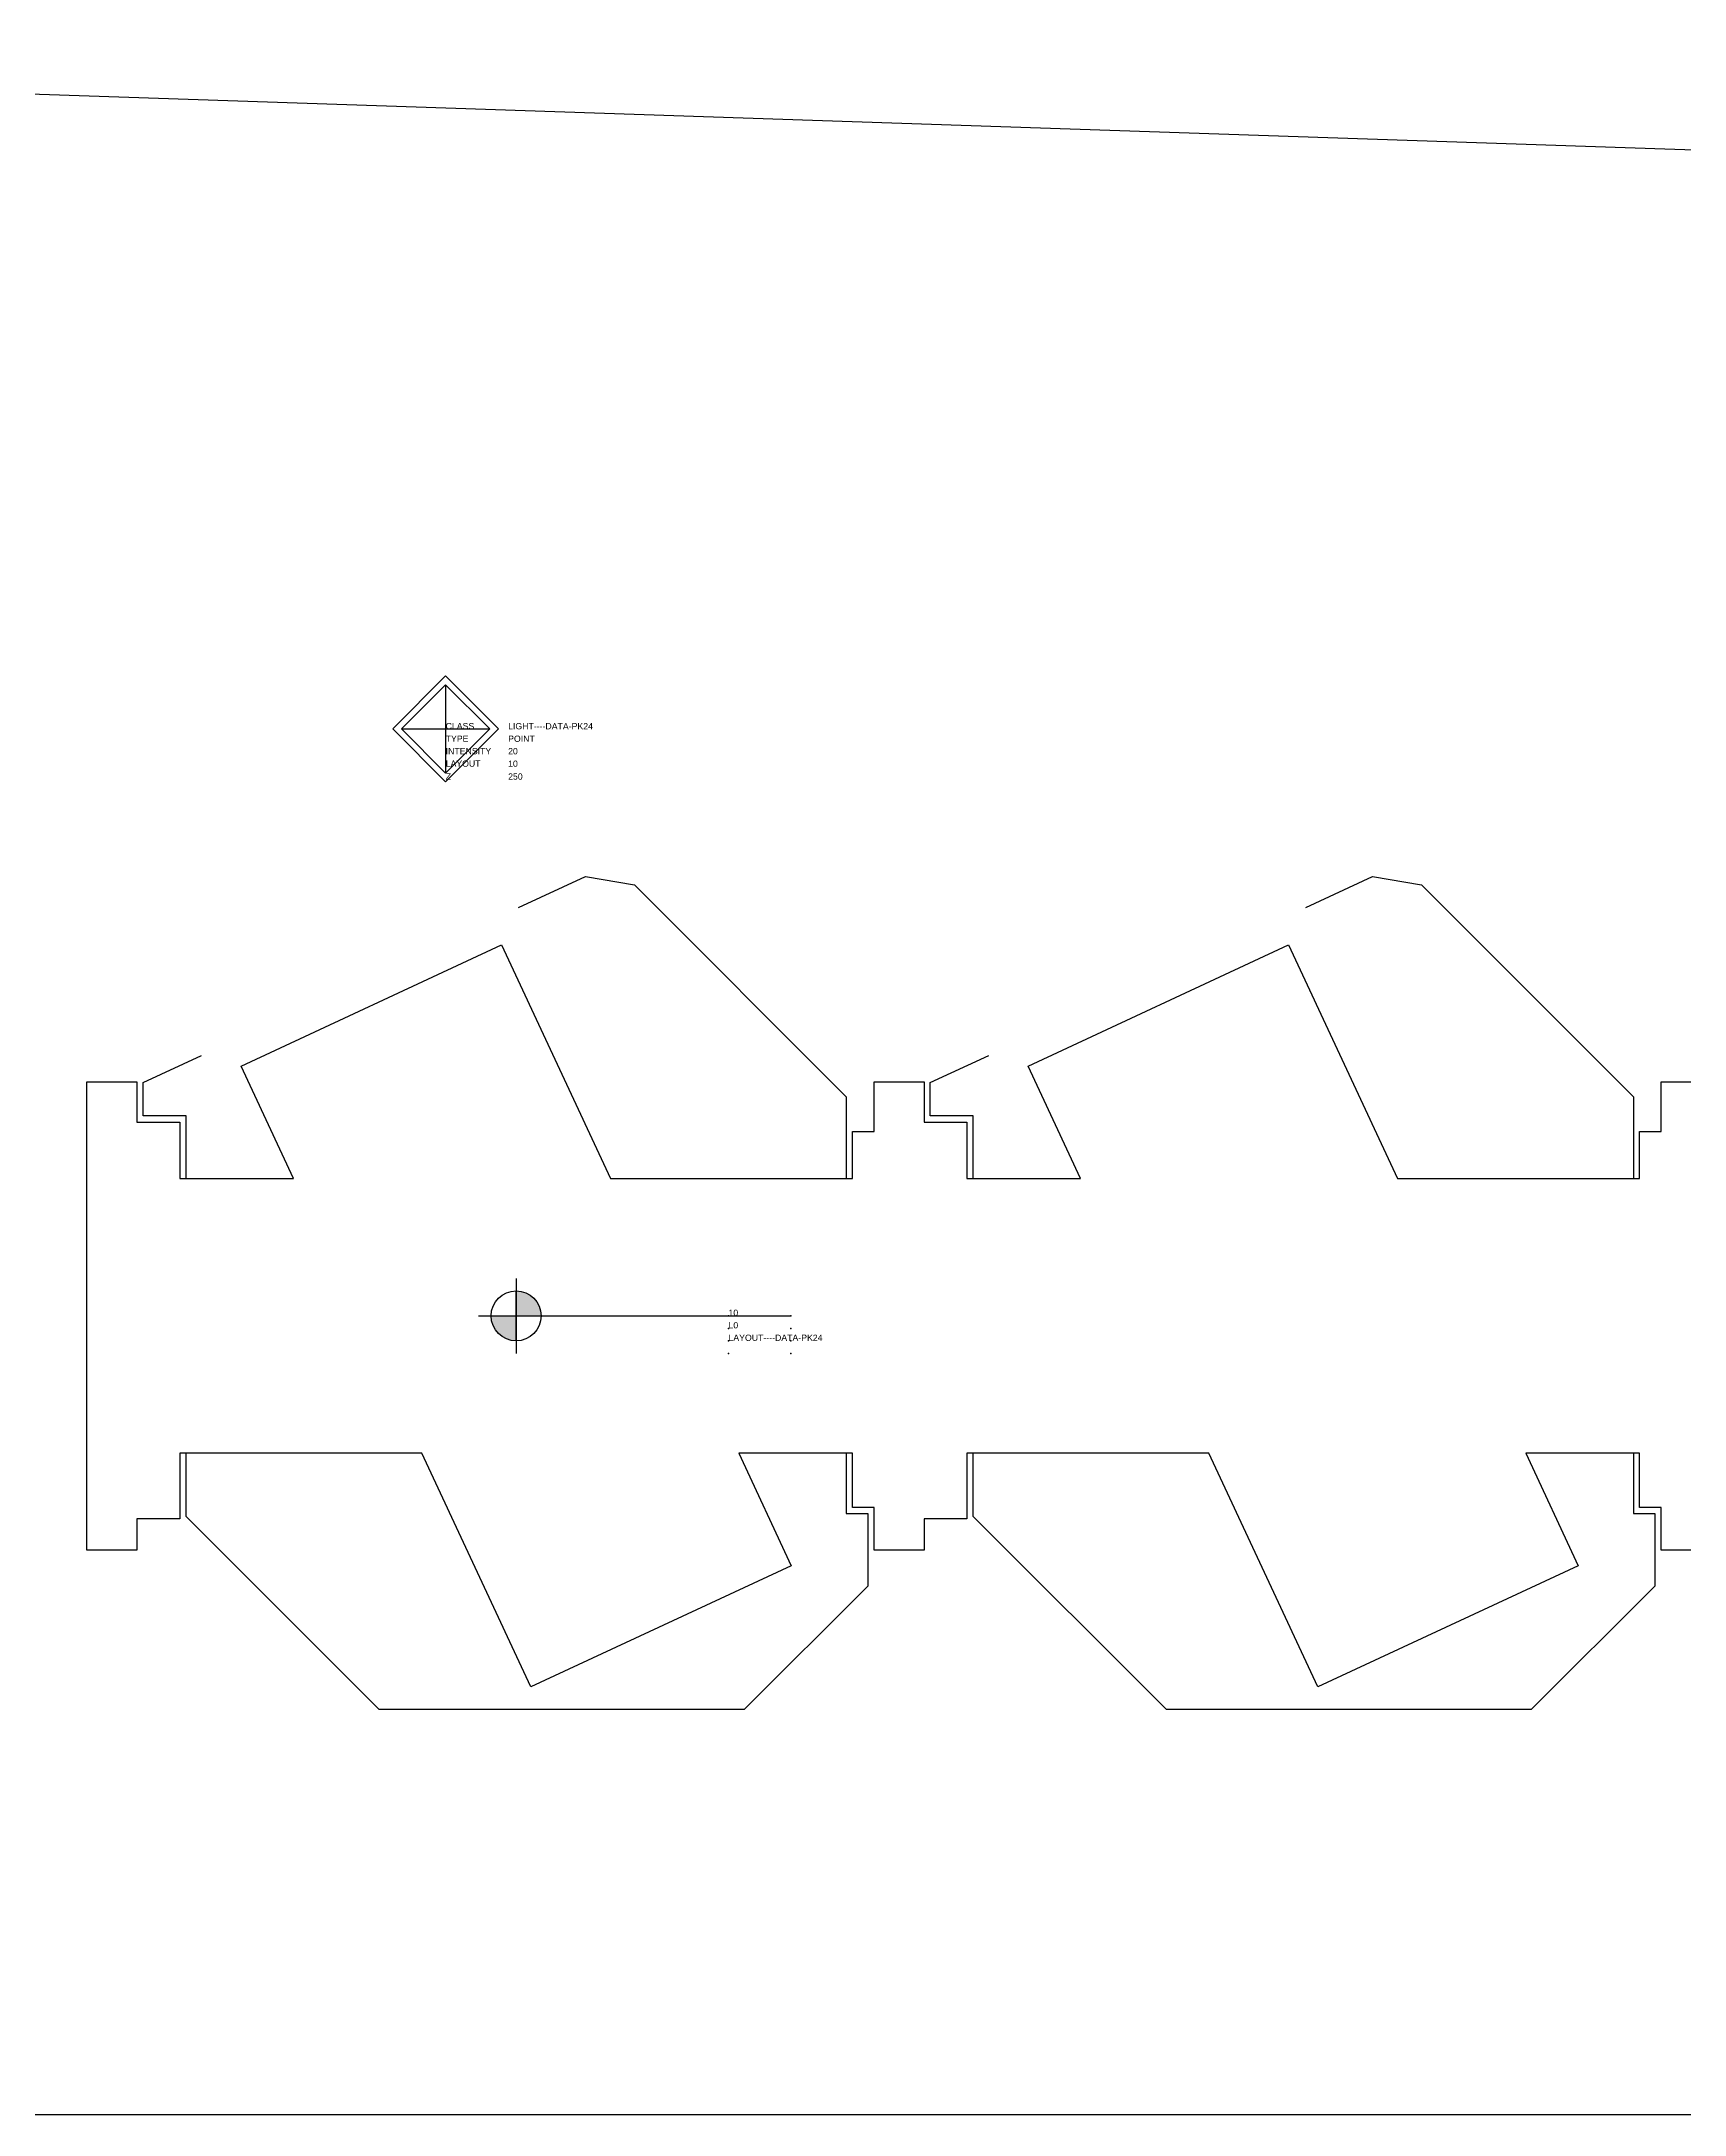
# Model space of a CAD drawing. Header units: millimetres. Extents: x 1600 to 11192, y 921 to 14160.
# Drawn here: x 3003 to 4318, y 9710 to 11370 of the extents above; entities that cross this region are included whole.
import ezdxf

# ---------------------------------------------------------------- set-up
doc = ezdxf.new("R2010")
doc.units = ezdxf.units.MM
doc.linetypes.add('PHANTOM', pattern=[12.7, 6.35, -1.27, 1.27, -1.27, 1.27, -1.27])
for name, color, linetype in [('PK24E', 7, 'Continuous'), ('PK24E-DATA', 7, 'Continuous'), ('PKE24E-HIDDEN', 7, 'Continuous')]:
    doc.layers.add(name, color=color, linetype=linetype)
doc.layers.add('PK24E-HELPER', color=253, linetype='PHANTOM', true_color=0xa1a1a1)
doc.styles.get("Standard").update_dxf_attribs({"font": 'arial.ttf'})

# ---------------------------------------------------------------- blocks, each defined once
blk = doc.blocks.new('*U62')
for p in [(0, 0), (50, 0), (0, -10), (0, -10), (50, -10), (50, -10), (0, -20), (0, -20), (0, -30), (50, -20), (50, -20), (50, -30)]:
    blk.add_point(p)
blk = doc.blocks.new('LAYOUT----DATA-PK24')
at = {"layer": 'PK24E'}
h = blk.add_hatch(color=4, dxfattribs=at)
h.dxf.hatch_style = 1
h.paths.add_polyline_path([(-20, 0, 0.414214), (0, -20), (0, 0)])
h.paths.add_polyline_path([(0, 0), (20, 0, 0.414214), (0, 20)])
at = {"layer": 'PK24E', "color": 4}
for p, q in [((0, 30), (0, -30)), ((0, -20), (0, 20)), ((-30, 0), (220, 0))]:
    blk.add_line(p, q, dxfattribs=at)
blk.add_circle((0, 0), 20, dxfattribs=at)
at = {"layer": 'PKE24E-HIDDEN'}
blk.add_blockref('*U62', (170, 0), dxfattribs=at)
at = {"layer": 'PK24E-DATA'}
for tag, p in [('LAYOUT_ID', (170, 0)), ('COMP_TYPE', (170, -20)), ('LEVEL', (170, -10))]:
    blk.add_attdef(tag, p, '', height=5, dxfattribs=at)
blk = doc.blocks.new('GirisDoseme')
at = {"color": 3, "elevation": 827.4}
blk.add_lwpolyline([(-1644.5, -639.4), (6056, -639.4), (6139.1, 758.4), (-1643.1, 1020.3), (-1644.5, -639.4)], dxfattribs=at)
at = {"color": 1}
blk.add_lwpolyline([(956.5, -187.5), (916.5, -187.5), (916.5, -153.3), (899.3, -153.3), (899.3, -110), (808.2, -110), (850.1, -200), (641.7, -297.1), (554.4, -110), (360.8, -110), (360.8, -162.6), (326.5, -162.6), (326.5, -187.5), (286.5, -187.5), (286.5, -153.3), (269.3, -153.3), (269.3, -110), (178.2, -110), (220.1, -200), (11.7, -297.1), (-75.6, -110), (-269.2, -110), (-269.2, -162.6), (-303.5, -162.6), (-303.5, -187.5), (-343.5, -187.5), (-343.5, 187.5), (-303.5, 187.5), (-303.5, 155.2), (-269.2, 155.2), (-269.2, 110), (-178.2, 110), (-220.1, 199.9), (-11.7, 297.1), (75.6, 110), (269.3, 110), (269.3, 147.5), (286.5, 147.5), (286.5, 187.5), (326.5, 187.5), (326.5, 155.2), (360.8, 155.2), (360.8, 110), (451.8, 110), (409.9, 199.9), (618.3, 297.1), (705.6, 110), (899.3, 110), (899.3, 147.5), (916.5, 147.5), (916.5, 187.5), (956.5, 187.5)], dxfattribs=at)
blk = doc.blocks.new('Duvarlar')
at = {"color": 3}
for points in [[(2, 327), (55.6, 351.9), (94.7, 345), (264.3, 175.4), (264.3, 110)], [(632, 327), (685.6, 351.9), (724.7, 345), (894.3, 175.4), (894.3, 110)], [(-264.2, 110), (-264.2, 160.2), (-298.5, 160.2), (-298.5, 186.8), (-251.7, 208.6)], [(365.8, 110), (365.8, 160.2), (331.5, 160.2), (331.5, 186.8), (378.3, 208.6)], [(264.3, -110), (264.3, -158.3), (281.5, -158.3), (281.5, -216.3), (182.6, -315.2), (-109.5, -315.2), (-264.2, -160.5), (-264.2, -110)], [(894.3, -110), (894.3, -158.3), (911.5, -158.3), (911.5, -216.3), (812.6, -315.2), (520.5, -315.2), (365.8, -160.5), (365.8, -110)]]:
    blk.add_lwpolyline(points, dxfattribs=at)
blk = doc.blocks.new('LIGHT----DATA-PK24')
at = {"color": 9, "true_color": 0xc7c8ca}
for p, q in [((0, 35.6), (0, -35.1)), ((-35.4, 0.3), (35.4, 0.3))]:
    blk.add_line(p, q, dxfattribs=at)
at = {"color": 9}
for points in [[(-42.4, 0.3), (0, 42.7), (42.4, 0.3), (0, -42.1)], [(-35.4, 0.3), (0, 35.6), (35.4, 0.3), (0, -35.1)]]:
    blk.add_lwpolyline(points, close=True, dxfattribs=at)
at = {"layer": 'PK24E-HELPER'}
blk.add_point((0, 0), dxfattribs=at)
at = {"layer": 'PK24E-DATA', "char_height": 5, "attachment_point": 7}
for s, insert in [('CLASS', (0, 0)), ('TYPE', (0, -10)), ('INTENSITY', (0, -20)), ('LAYOUT', (0, -30)), ('Z', (0, -40.3))]:
    blk.add_mtext_dynamic_manual_height_columns(s, width=42.855, gutter_width=17.5, heights=[0], dxfattribs=dict(at, insert=insert))
at = {"layer": 'PK24E-DATA'}
for tag, p in [('COMP_TYPE', (50, 0)), ('LIGHT_TYPE', (50, -10)), ('INTENSITY', (50, -20)), ('LAYOUT_ID', (50, -30)), ('Z', (50, -40.3))]:
    blk.add_attdef(tag, p, '', height=5, dxfattribs=at)

msp = doc.modelspace()

# ---------------------------------------------------------------- block references
for name in ['GirisDoseme', 'Duvarlar']:
    msp.add_blockref(name, (3382.5, 10349.9, -827.4))
for name, p, values in [('LIGHT----DATA-PK24', (3326.1, 10819.5), {'COMP_TYPE': 'LIGHT----DATA-PK24', 'LIGHT_TYPE': 'POINT', 'INTENSITY': '20', 'LAYOUT_ID': '10', 'Z': '250'}), ('LAYOUT----DATA-PK24', (3382.5, 10349.9, -827.4), {'COMP_TYPE': 'LAYOUT----DATA-PK24', 'LAYOUT_ID': '10', 'LEVEL': 'L0'})]:
    msp.add_blockref(name, p).add_auto_attribs(values)

doc.saveas('drawing.dxf')
